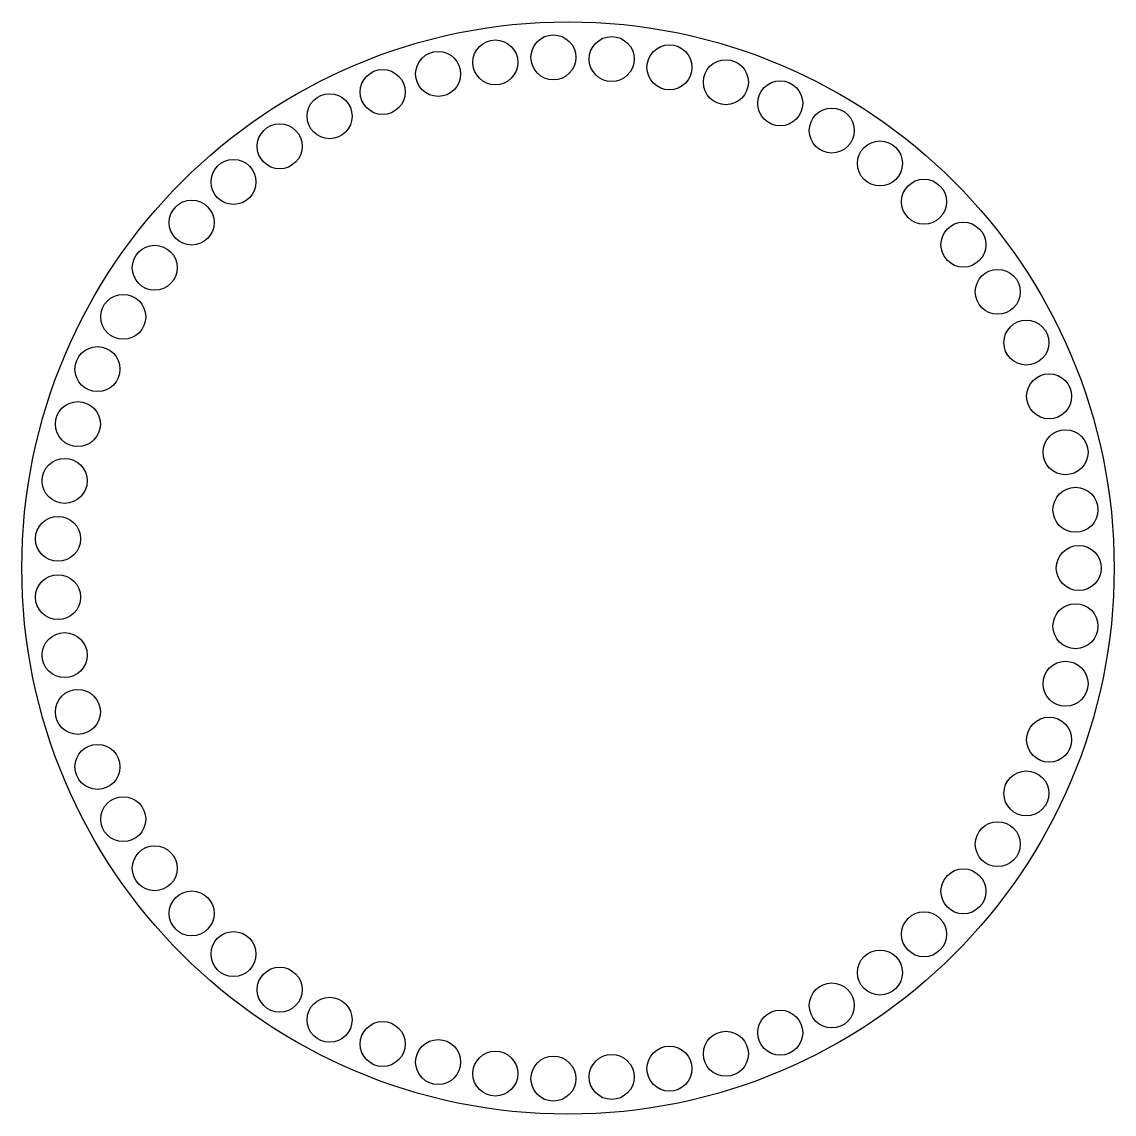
# Model space of a CAD drawing. Header units: millimetres. Extents: x 5 to 175, y 5 to 175.
import ezdxf

# ---------------------------------------------------------------- set-up
doc = ezdxf.new("R2010")
doc.units = ezdxf.units.MM

msp = doc.modelspace()

# ---------------------------------------------------------------- linework, layer by layer
for centre, radius in [((90, 90), 85), ((78.69, 168.69), 3.5), ((87.73, 169.47), 3.5), ((96.8, 169.21), 3.5), ((69.79, 166.89), 3.5), ((105.79, 167.92), 3.5), ((114.57, 165.61), 3.5), ((61.16, 164.08), 3.5), ((123.03, 162.32), 3.5), ((52.9, 160.31), 3.5), ((131.05, 158.08), 3.5), ((45.13, 155.63), 3.5), ((138.55, 152.96), 3.5), ((37.94, 150.08), 3.5), ((145.41, 147.01), 3.5), ((31.43, 143.76), 3.5), ((151.54, 140.32), 3.5), ((25.68, 136.73), 3.5), ((156.88, 132.98), 3.5), ((20.78, 129.09), 3.5), ((161.34, 125.08), 3.5), ((16.77, 120.95), 3.5), ((164.88, 116.72), 3.5), ((13.72, 112.4), 3.5), ((167.43, 108.01), 3.5), ((11.66, 103.56), 3.5), ((168.98, 99.06), 3.5), ((10.63, 94.54), 3.5), ((169.5, 90), 3.5), ((10.63, 85.46), 3.5), ((168.98, 80.94), 3.5), ((11.66, 76.44), 3.5), ((167.43, 71.99), 3.5), ((13.72, 67.6), 3.5), ((164.88, 63.28), 3.5), ((16.77, 59.05), 3.5), ((161.34, 54.92), 3.5), ((20.78, 50.91), 3.5), ((156.88, 47.02), 3.5), ((25.68, 43.27), 3.5), ((151.54, 39.68), 3.5), ((31.43, 36.24), 3.5), ((145.41, 32.99), 3.5), ((37.94, 29.92), 3.5), ((138.55, 27.04), 3.5), ((45.13, 24.37), 3.5), ((131.05, 21.92), 3.5), ((52.9, 19.69), 3.5), ((123.03, 17.68), 3.5), ((61.16, 15.92), 3.5), ((114.57, 14.39), 3.5), ((69.79, 13.11), 3.5), ((105.79, 12.08), 3.5), ((78.69, 11.31), 3.5), ((87.73, 10.53), 3.5), ((96.8, 10.79), 3.5)]:
    msp.add_circle(centre, radius)

doc.saveas('drawing.dxf')
